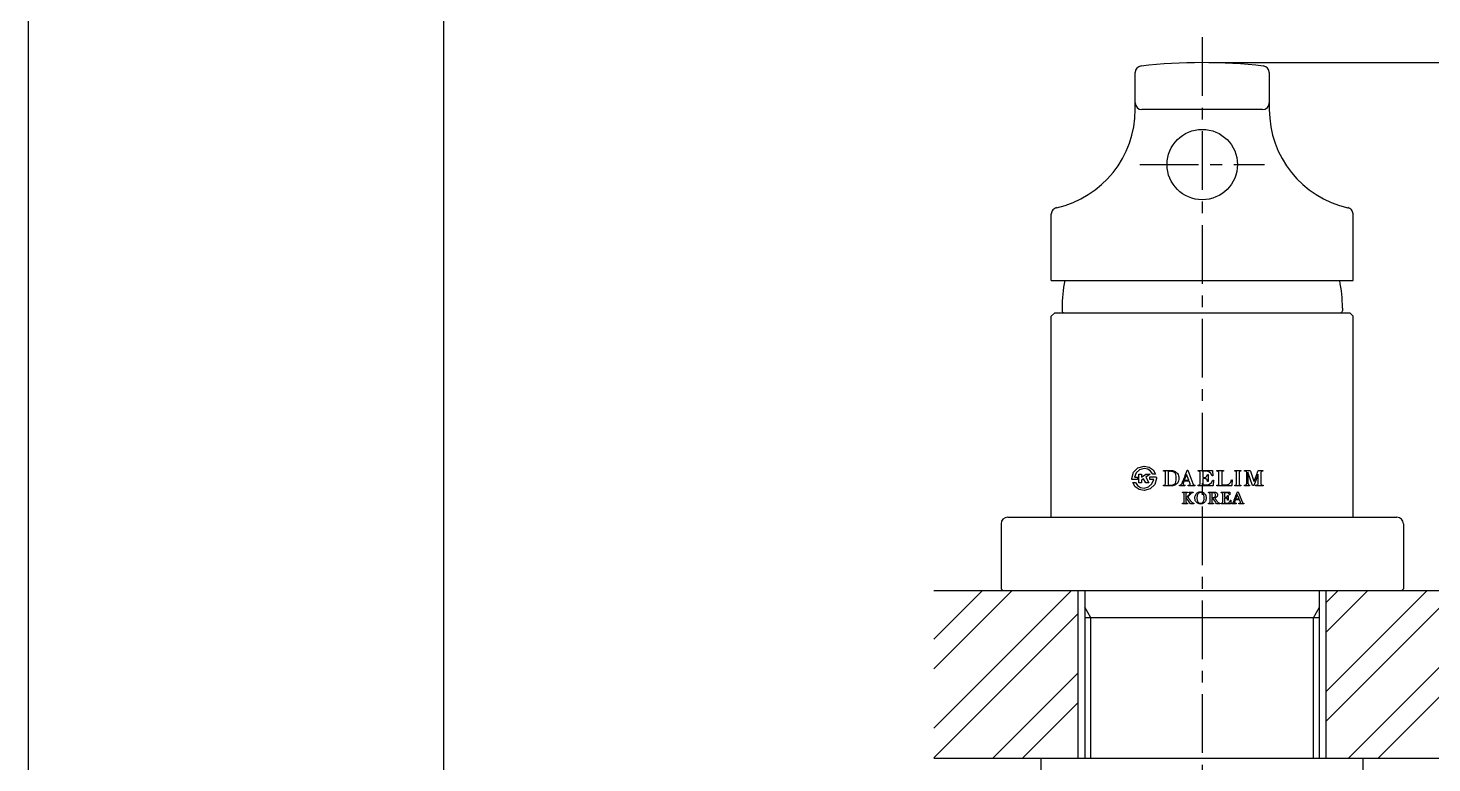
# Model space of a CAD drawing. Extents: x 8594 to 10274, y 9608 to 11210.
# Drawn here: x 8593.8 to 8803.1, y 10463.6 to 10573.2 of the extents above; entities that cross this region are included whole.
import ezdxf

# ---------------------------------------------------------------- set-up
doc = ezdxf.new("R2010")
doc.units = 0
doc.header["$LTSCALE"] = 7
doc.header["$MEASUREMENT"] = 0
doc.linetypes.add('CENTER', pattern=[2, 1.25, -0.25, 0.25, -0.25])
doc.layers.get('0').update_dxf_attribs({"color": 2, "linetype": 'CONTINUOUS'})
for name, color, linetype in [('CL', 1, 'CENTER'), ('D', 2, 'CONTINUOUS'), ('TXT', 5, 'CONTINUOUS')]:
    doc.layers.add(name, color=color, linetype=linetype)

# ---------------------------------------------------------------- blocks, each defined once
blk = doc.blocks.new('BORDER')
blk.add_line((0, 1), (0, 0))

msp = doc.modelspace()

# ---------------------------------------------------------------- linework, layer by layer
at = {"color": 7, "linetype": 'Continuous'}
for p, q in [((8758.9, 10561.03), (8758.9, 10566.54)), ((8778.9, 10566.54), (8778.9, 10561.03)), ((8777.9, 10561.03), (8759.9, 10561.03)), ((8746.4, 10535.53), (8746.4, 10545.42)), ((8791.4, 10535.53), (8791.4, 10545.42)), ((8746.4, 10535.53), (8791.4, 10535.53)), ((8748, 10531.43), (8748, 10531.03)), ((8789.8, 10531.43), (8789.8, 10531.03)), ((8746.4, 10530.23), (8746.9, 10530.73)), ((8746.4, 10500.23), (8746.4, 10530.23)), ((8746.9, 10530.73), (8790.9, 10530.73)), ((8791.4, 10530.23), (8790.9, 10530.73)), ((8791.4, 10500.23), (8791.4, 10530.23)), ((8739.9, 10500.23), (8797.9, 10500.23)), ((8738.9, 10499.23), (8738.9, 10489.53)), ((8798.9, 10499.23), (8798.9, 10489.53)), ((9168.9, 10489.23), (8728.9, 10489.23)), ((8738.9, 10489.53), (8739.2, 10489.23)), ((8750.4, 10464.23), (8750.4, 10489.23)), ((8751.4, 10489.23), (8751.4, 10464.23)), ((8786.4, 10464.23), (8786.4, 10489.23)), ((8787.4, 10464.23), (8787.4, 10489.23)), ((8798.9, 10489.53), (8798.6, 10489.23)), ((8786.4, 10485.23), (8751.4, 10485.23)), ((9168.9, 10464.23), (8728.9, 10464.23)), ((8744.9, 10461.73), (8744.9, 10464.23)), ((8792.9, 10461.73), (8792.9, 10464.23))]:
    msp.add_line(p, q, dxfattribs=at)
msp.add_circle((8768.9, 10552.83), 5.25, dxfattribs=at)
for centre, radius, start, end in [((8759.9, 10566.54), 1, 96.3013, 180), ((8768.9, 10485.03), 83, 83.6987, 96.3013), ((8777.9, 10566.54), 1, 0, 83.6987), ((8743.9, 10561.03), 15, 282.6356, 0), ((8759.9, 10562.03), 1, 180, 270), ((8777.9, 10562.03), 1, 270, 0), ((8793.9, 10561.03), 15, 180, 257.3644), ((8768.9, 10531.43), 20.9, 168.6848, 180), ((8768.9, 10531.43), 20.9, 0, 11.3152), ((8748.3, 10531.03), 0.3, 180, 270), ((8789.5, 10531.03), 0.3, 270, 0), ((8739.9, 10499.23), 1, 90, 180), ((8797.9, 10499.23), 1, 0, 90)]:
    msp.add_arc(centre, radius, start, end, dxfattribs=at)
for points in [[(8747.18, 10546.4), (8746.88, 10546.28), (8746.64, 10546.08), (8746.47, 10545.8), (8746.4, 10545.49), (8746.4, 10545.42)], [(8791.4, 10545.42), (8791.39, 10545.49), (8791.32, 10545.8), (8791.15, 10546.08), (8790.91, 10546.28), (8790.61, 10546.4)]]:
    msp.add_spline(points, degree=3, dxfattribs=at)
at = {"layer": 'CL'}
for p, q in [((8768.9, 10571.81), (8768.9, 10379.09)), ((8759.6, 10552.83), (8778.19, 10552.83))]:
    msp.add_line(p, q, dxfattribs=at)
at = {"layer": 'D'}
for p, q in [((8769.9, 10568.03), (8815.45, 10568.03)), ((8758.41, 10506.02), (8758.66, 10506.94)), ((8758.41, 10505.96), (8758.41, 10506.02)), ((8758.42, 10505.9), (8758.41, 10505.96)), ((8758.42, 10505.83), (8758.42, 10505.9)), ((8758.66, 10506.94), (8759.32, 10507.6)), ((8759.07, 10506.86), (8758.82, 10506.22)), ((8758.82, 10506.22), (8759.25, 10506.22)), ((8759.57, 10507.3), (8759.07, 10506.86)), ((8759.25, 10506.22), (8759.25, 10505.83)), ((8759.32, 10507.6), (8760.24, 10507.85)), ((8759.44, 10505.36), (8759.44, 10506.66)), ((8759.44, 10506.66), (8759.83, 10506.66)), ((8760.24, 10507.47), (8759.57, 10507.3)), ((8759.83, 10506.66), (8759.83, 10506.21)), ((8759.83, 10506.21), (8760.49, 10506.66)), ((8760.15, 10505.96), (8759.83, 10505.73)), ((8760.5, 10505.36), (8760.15, 10505.96)), ((8760.24, 10507.85), (8760.97, 10507.69)), ((8760.77, 10507.37), (8760.24, 10507.47)), ((8761.12, 10506.66), (8760.47, 10506.19)), ((8760.47, 10506.19), (8760.95, 10505.36)), ((8760.49, 10506.66), (8761.12, 10506.66)), ((8761.21, 10507.08), (8760.77, 10507.37)), ((8760.97, 10507.69), (8761.56, 10507.28)), ((8761.08, 10505.83), (8761.08, 10506.23)), ((8761.08, 10506.23), (8761.66, 10506.23)), ((8761.52, 10506.66), (8761.21, 10507.08)), ((8761.95, 10506.66), (8761.52, 10506.66)), ((8761.56, 10507.28), (8761.95, 10506.66)), ((8761.66, 10506.23), (8761.89, 10506.23)), ((8762.06, 10506.02), (8761.81, 10505.1)), ((8761.89, 10506.23), (8762.05, 10506.23)), ((8762.05, 10506.23), (8762.06, 10506.16)), ((8762.06, 10506.16), (8762.06, 10506.09)), ((8762.06, 10506.09), (8762.06, 10506.02)), ((8763.11, 10507.09), (8763.11, 10507.2)), ((8763.11, 10507.2), (8764.22, 10507.2)), ((8763.27, 10507.09), (8763.11, 10507.09)), ((8763.36, 10507.06), (8763.27, 10507.09)), ((8763.4, 10507), (8763.36, 10507.06)), ((8763.42, 10506.91), (8763.4, 10507)), ((8763.42, 10505.18), (8763.42, 10506.91)), ((8763.84, 10506.99), (8763.83, 10506.93)), ((8763.83, 10506.93), (8763.83, 10505.16)), ((8763.89, 10507.04), (8763.84, 10506.99)), ((8763.97, 10507.06), (8763.89, 10507.04)), ((8764.03, 10507.07), (8763.97, 10507.06)), ((8764.08, 10507.07), (8764.03, 10507.07)), ((8764.13, 10507.07), (8764.08, 10507.07)), ((8764.29, 10507.06), (8764.13, 10507.07)), ((8764.22, 10507.2), (8764.36, 10507.19)), ((8764.46, 10507.05), (8764.29, 10507.06)), ((8764.36, 10507.19), (8764.49, 10507.17)), ((8764.59, 10507.01), (8764.46, 10507.05)), ((8764.49, 10507.17), (8764.63, 10507.13)), ((8764.69, 10506.96), (8764.59, 10507.01)), ((8764.63, 10507.13), (8764.76, 10507.09)), ((8764.78, 10506.89), (8764.69, 10506.96)), ((8764.76, 10507.09), (8764.87, 10507.03)), ((8764.86, 10506.81), (8764.78, 10506.89)), ((8764.96, 10506.58), (8764.86, 10506.81)), ((8764.87, 10507.03), (8764.98, 10506.96)), ((8765.01, 10506.29), (8764.96, 10506.58)), ((8764.98, 10506.96), (8765.1, 10506.86)), ((8765.02, 10506.04), (8765.01, 10506.29)), ((8765.01, 10505.8), (8765.02, 10506.04)), ((8765.1, 10506.86), (8765.21, 10506.73)), ((8765.21, 10506.73), (8765.3, 10506.58)), ((8765.3, 10506.58), (8765.36, 10506.42)), ((8765.36, 10506.42), (8765.4, 10506.24)), ((8765.4, 10506.24), (8765.42, 10506.03)), ((8765.42, 10506.03), (8765.41, 10505.84)), ((8766.03, 10505.6), (8766.15, 10505.92)), ((8766.15, 10505.92), (8766.29, 10506.27)), ((8766.56, 10506.62), (8766.21, 10505.73)), ((8766.29, 10506.27), (8766.42, 10506.62)), ((8766.42, 10506.62), (8766.55, 10506.94)), ((8766.55, 10506.94), (8766.66, 10507.23)), ((8766.91, 10505.73), (8766.56, 10506.62)), ((8766.66, 10507.23), (8766.75, 10507.23)), ((8766.75, 10507.23), (8767.52, 10505.25)), ((8768.27, 10507.08), (8768.27, 10507.2)), ((8768.27, 10507.2), (8770.35, 10507.2)), ((8768.44, 10507.08), (8768.27, 10507.08)), ((8768.51, 10507.06), (8768.44, 10507.08)), ((8768.56, 10507.01), (8768.51, 10507.06)), ((8768.58, 10506.94), (8768.56, 10507.01)), ((8768.58, 10505.21), (8768.58, 10506.94)), ((8769.01, 10507.01), (8768.99, 10506.95)), ((8768.99, 10506.95), (8768.99, 10506.25)), ((8768.99, 10506.25), (8769.01, 10506.2)), ((8769, 10505.98), (8768.99, 10505.94)), ((8768.99, 10505.94), (8768.99, 10505.33)), ((8769.04, 10506.01), (8769, 10505.98)), ((8769.06, 10507.05), (8769.01, 10507.01)), ((8769.01, 10506.2), (8769.04, 10506.17)), ((8769.04, 10506.17), (8769.09, 10506.16)), ((8769.08, 10506.02), (8769.04, 10506.01)), ((8769.13, 10507.07), (8769.06, 10507.05)), ((8769.2, 10506.02), (8769.08, 10506.02)), ((8769.09, 10506.16), (8769.2, 10506.16)), ((8769.51, 10507.07), (8769.13, 10507.07)), ((8769.2, 10506.16), (8769.42, 10506.2)), ((8769.44, 10505.96), (8769.2, 10506.02)), ((8769.42, 10506.2), (8769.61, 10506.34)), ((8769.62, 10505.8), (8769.44, 10505.96)), ((8769.9, 10506.99), (8769.51, 10507.07)), ((8769.61, 10506.34), (8769.7, 10506.58)), ((8769.7, 10506.58), (8769.79, 10506.58)), ((8769.79, 10506.58), (8769.79, 10505.55)), ((8770.2, 10506.75), (8769.9, 10506.99)), ((8770.38, 10506.38), (8770.2, 10506.75)), ((8770.35, 10507.2), (8770.39, 10507.19)), ((8770.47, 10506.38), (8770.38, 10506.38)), ((8770.39, 10507.19), (8770.42, 10507.17)), ((8770.42, 10507.17), (8770.43, 10507.14)), ((8770.43, 10507.14), (8770.47, 10506.38)), ((8771.1, 10507.08), (8771.1, 10507.2)), ((8771.1, 10507.2), (8772.07, 10507.2)), ((8771.22, 10507.08), (8771.1, 10507.08)), ((8771.3, 10507.06), (8771.22, 10507.08)), ((8771.36, 10506.99), (8771.3, 10507.06)), ((8771.39, 10506.88), (8771.36, 10506.99)), ((8771.39, 10505.2), (8771.39, 10506.88)), ((8771.81, 10506.98), (8771.8, 10506.9)), ((8771.8, 10506.9), (8771.8, 10505.24)), ((8771.87, 10507.05), (8771.81, 10506.98)), ((8771.96, 10507.08), (8771.87, 10507.05)), ((8772.07, 10507.08), (8771.96, 10507.08)), ((8772.07, 10507.2), (8772.07, 10507.08)), ((8773.74, 10507.08), (8773.74, 10507.2)), ((8773.74, 10507.2), (8774.66, 10507.2)), ((8773.86, 10507.08), (8773.74, 10507.08)), ((8773.94, 10507.06), (8773.86, 10507.08)), ((8773.99, 10507.01), (8773.94, 10507.06)), ((8774, 10506.95), (8773.99, 10507.01)), ((8774, 10505.2), (8774, 10506.95)), ((8774.44, 10507.02), (8774.42, 10506.96)), ((8774.42, 10506.96), (8774.42, 10505.17)), ((8774.48, 10507.06), (8774.44, 10507.02)), ((8774.55, 10507.08), (8774.48, 10507.06)), ((8774.66, 10507.08), (8774.55, 10507.08)), ((8774.66, 10507.2), (8774.66, 10507.08)), ((8775.22, 10507.08), (8775.22, 10507.2)), ((8775.22, 10507.2), (8775.92, 10507.2)), ((8775.31, 10507.08), (8775.22, 10507.08)), ((8775.41, 10507.07), (8775.31, 10507.08)), ((8775.49, 10507), (8775.41, 10507.07)), ((8775.53, 10506.88), (8775.49, 10507)), ((8775.53, 10505.31), (8775.53, 10506.88)), ((8776.42, 10504.94), (8775.69, 10506.96)), ((8775.69, 10506.96), (8775.69, 10506.95)), ((8775.69, 10506.95), (8775.69, 10505.56)), ((8775.92, 10507.2), (8775.98, 10507.18)), ((8775.98, 10507.18), (8776.04, 10507.14)), ((8776.04, 10507.14), (8776.09, 10507.08)), ((8776.09, 10507.08), (8776.6, 10505.62)), ((8777.24, 10506.62), (8776.59, 10504.94)), ((8776.66, 10505.62), (8776.84, 10506.11)), ((8776.84, 10506.11), (8777.03, 10506.59)), ((8777.03, 10506.59), (8777.19, 10507.08)), ((8777.19, 10507.08), (8777.23, 10507.14)), ((8777.23, 10507.14), (8777.28, 10507.18)), ((8777.23, 10506.6), (8777.24, 10506.62)), ((8777.23, 10505.22), (8777.23, 10506.6)), ((8777.28, 10507.18), (8777.34, 10507.2)), ((8777.34, 10507.2), (8777.96, 10507.2)), ((8777.68, 10506.98), (8777.65, 10506.88)), ((8777.65, 10506.88), (8777.65, 10505.22)), ((8777.74, 10507.05), (8777.68, 10506.98)), ((8777.84, 10507.08), (8777.74, 10507.05)), ((8777.96, 10507.08), (8777.84, 10507.08)), ((8777.96, 10507.2), (8777.96, 10507.08)), ((8758.56, 10505.83), (8758.42, 10505.83)), ((8758.91, 10504.77), (8758.53, 10505.38)), ((8758.53, 10505.38), (8758.95, 10505.38)), ((8758.82, 10505.83), (8758.56, 10505.83)), ((8759.25, 10505.83), (8758.82, 10505.83)), ((8759.5, 10504.35), (8758.91, 10504.77)), ((8758.95, 10505.38), (8759.26, 10504.96)), ((8759.26, 10504.96), (8759.71, 10504.68)), ((8759.83, 10505.36), (8759.44, 10505.36)), ((8760.24, 10504.2), (8759.5, 10504.35)), ((8759.71, 10504.68), (8760.24, 10504.57)), ((8759.83, 10505.73), (8759.83, 10505.36)), ((8760.24, 10504.57), (8760.91, 10504.74)), ((8761.16, 10504.45), (8760.24, 10504.2)), ((8760.95, 10505.36), (8760.5, 10505.36)), ((8760.91, 10504.74), (8761.41, 10505.19)), ((8761.66, 10505.83), (8761.08, 10505.83)), ((8761.81, 10505.1), (8761.16, 10504.45)), ((8761.41, 10505.19), (8761.66, 10505.83)), ((8763.12, 10504.9), (8763.12, 10505.01)), ((8763.12, 10505.01), (8763.25, 10505.01)), ((8764.15, 10504.9), (8763.12, 10504.9)), ((8763.25, 10505.01), (8763.33, 10505.04)), ((8763.33, 10505.04), (8763.39, 10505.1)), ((8763.39, 10505.1), (8763.42, 10505.18)), ((8763.83, 10505.16), (8763.84, 10505.09)), ((8763.84, 10505.09), (8763.87, 10505.05)), ((8763.87, 10505.05), (8763.92, 10505.02)), ((8763.92, 10505.02), (8764, 10505.01)), ((8764, 10505.01), (8764.1, 10505.01)), ((8764.1, 10505.01), (8764.22, 10505.01)), ((8764.32, 10504.9), (8764.15, 10504.9)), ((8764.22, 10505.01), (8764.37, 10505.02)), ((8764.5, 10504.91), (8764.32, 10504.9)), ((8764.37, 10505.02), (8764.52, 10505.04)), ((8764.66, 10504.94), (8764.5, 10504.91)), ((8764.52, 10505.04), (8764.65, 10505.08)), ((8764.65, 10505.08), (8764.74, 10505.14)), ((8764.8, 10504.99), (8764.66, 10504.94)), ((8764.74, 10505.14), (8764.83, 10505.22)), ((8764.91, 10505.05), (8764.8, 10504.99)), ((8764.83, 10505.22), (8764.9, 10505.3)), ((8764.9, 10505.3), (8764.98, 10505.52)), ((8765.03, 10505.13), (8764.91, 10505.05)), ((8764.98, 10505.52), (8765.01, 10505.8)), ((8765.14, 10505.24), (8765.03, 10505.13)), ((8765.24, 10505.37), (8765.14, 10505.24)), ((8765.32, 10505.51), (8765.24, 10505.37)), ((8765.38, 10505.67), (8765.32, 10505.51)), ((8765.41, 10505.84), (8765.38, 10505.67)), ((8765.49, 10505.01), (8765.56, 10505.02)), ((8765.49, 10504.9), (8765.49, 10505.01)), ((8766.33, 10504.9), (8765.49, 10504.9)), ((8765.56, 10505.02), (8765.64, 10505.04)), ((8765.64, 10505.04), (8765.7, 10505.07)), ((8765.7, 10505.07), (8765.79, 10505.13)), ((8765.79, 10505.13), (8765.85, 10505.2)), ((8765.85, 10505.2), (8765.91, 10505.3)), ((8765.91, 10505.3), (8766.03, 10505.6)), ((8765.97, 10503.89), (8765.97, 10503.98)), ((8765.97, 10503.98), (8766.69, 10503.98)), ((8766, 10503.89), (8765.97, 10503.89)), ((8766.02, 10503.88), (8766, 10503.89)), ((8766.05, 10503.87), (8766.02, 10503.88)), ((8766.18, 10505.61), (8766.05, 10505.27)), ((8766.05, 10505.27), (8766.06, 10505.13)), ((8766.08, 10503.87), (8766.05, 10503.87)), ((8766.06, 10505.13), (8766.17, 10505.04)), ((8766.11, 10503.86), (8766.08, 10503.87)), ((8766.13, 10503.85), (8766.11, 10503.86)), ((8766.15, 10503.83), (8766.13, 10503.85)), ((8766.17, 10503.82), (8766.15, 10503.83)), ((8766.17, 10505.04), (8766.33, 10505.01)), ((8766.19, 10503.8), (8766.17, 10503.82)), ((8766.94, 10505.61), (8766.18, 10505.61)), ((8766.19, 10503.77), (8766.19, 10503.8)), ((8766.2, 10503.75), (8766.19, 10503.77)), ((8766.21, 10505.73), (8766.91, 10505.73)), ((8766.33, 10505.01), (8766.33, 10504.9)), ((8766.47, 10503.79), (8766.46, 10503.76)), ((8766.48, 10503.81), (8766.47, 10503.79)), ((8766.49, 10503.83), (8766.48, 10503.81)), ((8766.51, 10503.85), (8766.49, 10503.83)), ((8766.53, 10503.86), (8766.51, 10503.85)), ((8766.55, 10503.87), (8766.53, 10503.86)), ((8766.58, 10503.87), (8766.55, 10503.87)), ((8766.61, 10503.88), (8766.58, 10503.87)), ((8766.64, 10503.88), (8766.61, 10503.88)), ((8766.67, 10503.89), (8766.64, 10503.88)), ((8766.69, 10503.89), (8766.67, 10503.89)), ((8766.69, 10503.98), (8766.69, 10503.89)), ((8766.8, 10504.9), (8766.8, 10505.01)), ((8766.8, 10505.01), (8767, 10505.01)), ((8767.8, 10504.9), (8766.8, 10504.9)), ((8766.9, 10503.98), (8767.56, 10503.98)), ((8766.9, 10503.89), (8766.9, 10503.98)), ((8766.92, 10503.89), (8766.9, 10503.89)), ((8766.93, 10503.89), (8766.92, 10503.89)), ((8766.95, 10503.89), (8766.93, 10503.89)), ((8767.1, 10505.18), (8766.94, 10505.61)), ((8766.97, 10503.88), (8766.95, 10503.89)), ((8766.99, 10503.88), (8766.97, 10503.88)), ((8767.01, 10503.88), (8766.99, 10503.88)), ((8767, 10505.01), (8767.06, 10505.03)), ((8767.03, 10503.87), (8767.01, 10503.88)), ((8767.05, 10503.87), (8767.03, 10503.87)), ((8767.06, 10503.86), (8767.05, 10503.87)), ((8767.06, 10505.03), (8767.1, 10505.1)), ((8767.07, 10503.85), (8767.06, 10503.86)), ((8767.06, 10503.75), (8767.08, 10503.79)), ((8767.08, 10503.84), (8767.07, 10503.85)), ((8767.08, 10503.83), (8767.08, 10503.84)), ((8767.08, 10503.79), (8767.08, 10503.83)), ((8767.1, 10505.1), (8767.1, 10505.18)), ((8767.27, 10503.79), (8767.18, 10503.69)), ((8767.29, 10503.81), (8767.27, 10503.79)), ((8767.32, 10503.83), (8767.29, 10503.81)), ((8767.35, 10503.84), (8767.32, 10503.83)), ((8767.38, 10503.85), (8767.35, 10503.84)), ((8767.41, 10503.86), (8767.38, 10503.85)), ((8767.43, 10503.87), (8767.41, 10503.86)), ((8767.45, 10503.88), (8767.43, 10503.87)), ((8767.47, 10503.88), (8767.45, 10503.88)), ((8767.48, 10503.88), (8767.47, 10503.88)), ((8767.49, 10503.88), (8767.48, 10503.88)), ((8767.5, 10503.88), (8767.49, 10503.88)), ((8767.51, 10503.89), (8767.5, 10503.88)), ((8767.52, 10503.89), (8767.51, 10503.89)), ((8767.52, 10505.25), (8767.57, 10505.12)), ((8767.53, 10503.89), (8767.52, 10503.89)), ((8767.54, 10503.89), (8767.53, 10503.89)), ((8767.55, 10503.89), (8767.54, 10503.89)), ((8767.55, 10503.89), (8767.55, 10503.89)), ((8767.56, 10503.89), (8767.55, 10503.89)), ((8767.56, 10503.98), (8767.56, 10503.89)), ((8767.57, 10505.12), (8767.65, 10505.04)), ((8767.65, 10505.04), (8767.8, 10505.01)), ((8767.8, 10505.01), (8767.8, 10504.9)), ((8768.06, 10503.77), (8768.14, 10503.84)), ((8768.14, 10503.84), (8768.23, 10503.91)), ((8768.23, 10503.91), (8768.33, 10503.95)), ((8768.27, 10505.01), (8768.42, 10505.03)), ((8768.27, 10504.9), (8768.27, 10505.01)), ((8769, 10504.9), (8768.27, 10504.9)), ((8768.33, 10503.79), (8768.28, 10503.73)), ((8768.33, 10503.95), (8768.43, 10503.99)), ((8768.4, 10503.84), (8768.33, 10503.79)), ((8768.47, 10503.88), (8768.4, 10503.84)), ((8768.42, 10505.03), (8768.54, 10505.08)), ((8768.43, 10503.99), (8768.54, 10504.01)), ((8768.56, 10503.9), (8768.47, 10503.88)), ((8768.54, 10505.08), (8768.58, 10505.21)), ((8768.54, 10504.01), (8768.65, 10504.02)), ((8768.65, 10503.91), (8768.56, 10503.9)), ((8768.65, 10504.02), (8768.76, 10504.01)), ((8768.73, 10503.9), (8768.65, 10503.91)), ((8768.81, 10503.88), (8768.73, 10503.9)), ((8768.76, 10504.01), (8768.87, 10503.99)), ((8768.88, 10503.85), (8768.81, 10503.88)), ((8768.87, 10503.99), (8768.98, 10503.95)), ((8768.95, 10503.81), (8768.88, 10503.85)), ((8769, 10503.75), (8768.95, 10503.81)), ((8768.98, 10503.95), (8769.07, 10503.9)), ((8768.99, 10505.33), (8768.99, 10505.27)), ((8768.99, 10505.27), (8769, 10505.22)), ((8769, 10505.22), (8769, 10505.17)), ((8769, 10505.17), (8769.04, 10505.1)), ((8769.73, 10504.9), (8769, 10504.9)), ((8769.04, 10505.1), (8769.1, 10505.05)), ((8769.07, 10503.9), (8769.16, 10503.84)), ((8769.1, 10505.05), (8769.18, 10505.03)), ((8769.16, 10503.84), (8769.24, 10503.77)), ((8769.18, 10505.03), (8769.31, 10505.03)), ((8769.31, 10505.03), (8769.53, 10505.03)), ((8769.53, 10505.03), (8769.69, 10505.03)), ((8769.68, 10505.55), (8769.62, 10505.8)), ((8769.79, 10505.55), (8769.68, 10505.55)), ((8769.69, 10505.03), (8769.98, 10505.13)), ((8770.46, 10504.9), (8769.73, 10504.9)), ((8769.83, 10503.89), (8769.83, 10503.98)), ((8769.83, 10503.98), (8770.63, 10503.98)), ((8769.85, 10503.89), (8769.83, 10503.89)), ((8769.88, 10503.88), (8769.85, 10503.89)), ((8769.91, 10503.88), (8769.88, 10503.88)), ((8769.94, 10503.87), (8769.91, 10503.88)), ((8769.97, 10503.86), (8769.94, 10503.87)), ((8769.99, 10503.86), (8769.97, 10503.86)), ((8769.98, 10505.13), (8770.3, 10505.38)), ((8770.02, 10503.84), (8769.99, 10503.86)), ((8770.04, 10503.83), (8770.02, 10503.84)), ((8770.05, 10503.81), (8770.04, 10503.83)), ((8770.05, 10503.78), (8770.05, 10503.81)), ((8770.06, 10503.76), (8770.05, 10503.78)), ((8770.3, 10505.38), (8770.46, 10505.77)), ((8770.53, 10503.88), (8770.32, 10503.88)), ((8770.32, 10503.88), (8770.32, 10503.13)), ((8770.46, 10505.77), (8770.57, 10505.77)), ((8770.49, 10504.91), (8770.46, 10504.9)), ((8770.52, 10504.94), (8770.49, 10504.91)), ((8770.54, 10504.99), (8770.52, 10504.94)), ((8770.63, 10503.87), (8770.53, 10503.88)), ((8770.57, 10505.77), (8770.54, 10504.99)), ((8770.63, 10503.98), (8770.7, 10503.97)), ((8770.72, 10503.84), (8770.63, 10503.87)), ((8770.7, 10503.97), (8770.77, 10503.97)), ((8770.79, 10503.78), (8770.72, 10503.84)), ((8770.77, 10503.97), (8770.84, 10503.95)), ((8770.84, 10503.72), (8770.79, 10503.78)), ((8770.84, 10503.95), (8770.9, 10503.94)), ((8770.9, 10503.94), (8770.96, 10503.91)), ((8770.96, 10503.91), (8771.01, 10503.88)), ((8771.01, 10503.88), (8771.06, 10503.85)), ((8771.06, 10503.85), (8771.1, 10503.8)), ((8771.1, 10504.9), (8771.1, 10505.01)), ((8771.1, 10505.01), (8771.23, 10505.01)), ((8773.24, 10504.9), (8771.1, 10504.9)), ((8771.1, 10503.8), (8771.13, 10503.75)), ((8771.23, 10505.01), (8771.31, 10505.05)), ((8771.31, 10505.05), (8771.37, 10505.11)), ((8771.37, 10505.11), (8771.39, 10505.2)), ((8771.7, 10503.89), (8771.7, 10503.98)), ((8771.7, 10503.98), (8773.04, 10503.98)), ((8771.72, 10503.89), (8771.7, 10503.89)), ((8771.75, 10503.88), (8771.72, 10503.89)), ((8771.79, 10503.87), (8771.75, 10503.88)), ((8771.82, 10503.87), (8771.79, 10503.87)), ((8771.8, 10505.24), (8771.8, 10505.14)), ((8771.8, 10505.14), (8771.84, 10505.07)), ((8771.85, 10503.86), (8771.82, 10503.87)), ((8771.84, 10505.07), (8771.96, 10505.03)), ((8771.88, 10503.85), (8771.85, 10503.86)), ((8771.9, 10503.83), (8771.88, 10503.85)), ((8771.92, 10503.82), (8771.9, 10503.83)), ((8771.93, 10503.8), (8771.92, 10503.82)), ((8771.94, 10503.77), (8771.93, 10503.8)), ((8771.94, 10503.75), (8771.94, 10503.77)), ((8771.96, 10505.03), (8772.49, 10505.03)), ((8772.48, 10503.88), (8772.21, 10503.88)), ((8772.21, 10503.88), (8772.21, 10503.19)), ((8772.52, 10503.88), (8772.48, 10503.88)), ((8772.49, 10505.03), (8772.85, 10505.16)), ((8772.56, 10503.88), (8772.52, 10503.88)), ((8772.6, 10503.88), (8772.56, 10503.88)), ((8772.63, 10503.88), (8772.6, 10503.88)), ((8772.66, 10503.87), (8772.63, 10503.88)), ((8772.69, 10503.87), (8772.66, 10503.87)), ((8772.74, 10503.85), (8772.69, 10503.87)), ((8772.79, 10503.81), (8772.74, 10503.85)), ((8772.85, 10503.75), (8772.79, 10503.81)), ((8772.85, 10505.16), (8773.14, 10505.45)), ((8773.04, 10503.98), (8773.04, 10503.56)), ((8773.14, 10505.45), (8773.27, 10505.81)), ((8773.28, 10504.91), (8773.24, 10504.9)), ((8773.27, 10505.81), (8773.37, 10505.81)), ((8773.31, 10504.93), (8773.28, 10504.91)), ((8773.33, 10504.98), (8773.31, 10504.93)), ((8773.37, 10505.81), (8773.33, 10504.98)), ((8773.74, 10505.01), (8773.87, 10505.02)), ((8773.74, 10504.9), (8773.74, 10505.01)), ((8774.66, 10504.9), (8773.74, 10504.9)), ((8773.87, 10505.02), (8773.96, 10505.05)), ((8773.96, 10505.05), (8773.99, 10505.13)), ((8773.98, 10503.54), (8774.08, 10503.78)), ((8773.99, 10505.13), (8774, 10505.2)), ((8774.08, 10503.78), (8774.16, 10504)), ((8774.16, 10504), (8774.26, 10504)), ((8774.26, 10504), (8774.84, 10502.5)), ((8774.42, 10505.17), (8774.43, 10505.09)), ((8774.43, 10505.09), (8774.47, 10505.04)), ((8774.47, 10505.04), (8774.55, 10505.01)), ((8774.55, 10505.01), (8774.66, 10505.01)), ((8774.66, 10505.01), (8774.66, 10504.9)), ((8775.21, 10505.01), (8775.38, 10505.06)), ((8775.21, 10504.9), (8775.21, 10505.01)), ((8775.96, 10504.9), (8775.21, 10504.9)), ((8775.38, 10505.06), (8775.48, 10505.16)), ((8775.48, 10505.16), (8775.53, 10505.31)), ((8775.69, 10505.56), (8775.69, 10505.29)), ((8775.69, 10505.29), (8775.73, 10505.15)), ((8775.73, 10505.15), (8775.83, 10505.05)), ((8775.83, 10505.05), (8775.96, 10505.01)), ((8775.96, 10505.01), (8775.96, 10504.9)), ((8776.59, 10504.94), (8776.42, 10504.94)), ((8776.6, 10505.62), (8776.66, 10505.62)), ((8776.85, 10504.9), (8776.85, 10505.01)), ((8776.85, 10505.01), (8776.99, 10505.01)), ((8777.97, 10504.9), (8776.85, 10504.9)), ((8776.99, 10505.01), (8777.11, 10505.03)), ((8777.11, 10505.03), (8777.2, 10505.1)), ((8777.2, 10505.1), (8777.23, 10505.22)), ((8777.65, 10505.22), (8777.68, 10505.11)), ((8777.68, 10505.11), (8777.74, 10505.04)), ((8777.74, 10505.04), (8777.85, 10505.01)), ((8777.85, 10505.01), (8777.97, 10505.01)), ((8777.97, 10505.01), (8777.97, 10504.9)), ((8765.97, 10502.32), (8765.99, 10502.32)), ((8765.97, 10502.23), (8765.97, 10502.32)), ((8766.69, 10502.23), (8765.97, 10502.23)), ((8765.99, 10502.32), (8766.02, 10502.33)), ((8766.02, 10502.33), (8766.05, 10502.33)), ((8766.05, 10502.33), (8766.09, 10502.33)), ((8766.09, 10502.33), (8766.11, 10502.34)), ((8766.11, 10502.34), (8766.13, 10502.34)), ((8766.13, 10502.34), (8766.15, 10502.36)), ((8766.15, 10502.36), (8766.17, 10502.37)), ((8766.17, 10502.37), (8766.18, 10502.39)), ((8766.18, 10502.39), (8766.19, 10502.41)), ((8766.19, 10502.41), (8766.2, 10502.44)), ((8766.2, 10503.72), (8766.2, 10503.75)), ((8766.2, 10502.47), (8766.2, 10503.72)), ((8766.2, 10502.44), (8766.2, 10502.47)), ((8766.46, 10503.76), (8766.46, 10503.74)), ((8766.46, 10503.74), (8766.46, 10503.13)), ((8766.46, 10503.13), (8766.49, 10503.13)), ((8766.46, 10503.09), (8766.46, 10502.48)), ((8766.49, 10503.09), (8766.46, 10503.09)), ((8766.46, 10502.48), (8766.46, 10502.45)), ((8766.46, 10502.45), (8766.47, 10502.43)), ((8766.47, 10502.43), (8766.48, 10502.41)), ((8766.48, 10502.41), (8766.49, 10502.39)), ((8766.49, 10503.13), (8766.56, 10503.2)), ((8766.62, 10502.95), (8766.49, 10503.09)), ((8766.49, 10502.39), (8766.51, 10502.37)), ((8766.51, 10502.37), (8766.53, 10502.36)), ((8766.53, 10502.36), (8766.55, 10502.35)), ((8766.55, 10502.35), (8766.57, 10502.34)), ((8766.56, 10503.2), (8766.63, 10503.26)), ((8766.57, 10502.34), (8766.61, 10502.34)), ((8766.61, 10502.34), (8766.64, 10502.33)), ((8766.74, 10502.81), (8766.62, 10502.95)), ((8766.63, 10503.26), (8766.7, 10503.33)), ((8766.64, 10502.33), (8766.67, 10502.32)), ((8766.67, 10502.32), (8766.69, 10502.32)), ((8766.69, 10502.32), (8766.69, 10502.23)), ((8766.7, 10503.33), (8766.77, 10503.4)), ((8766.82, 10503.3), (8766.73, 10503.21)), ((8766.73, 10503.21), (8766.85, 10503.08)), ((8766.86, 10502.67), (8766.74, 10502.81)), ((8766.77, 10503.4), (8766.84, 10503.46)), ((8766.91, 10503.39), (8766.82, 10503.3)), ((8766.84, 10503.46), (8766.9, 10503.53)), ((8766.85, 10503.08), (8766.95, 10502.96)), ((8766.97, 10502.53), (8766.86, 10502.67)), ((8766.9, 10503.53), (8766.96, 10503.6)), ((8767.01, 10503.49), (8766.91, 10503.39)), ((8766.95, 10502.96), (8767.04, 10502.85)), ((8766.96, 10503.6), (8767, 10503.66)), ((8767.07, 10502.38), (8766.97, 10502.53)), ((8767, 10503.66), (8767.04, 10503.71)), ((8767.1, 10503.59), (8767.01, 10503.49)), ((8767.04, 10503.71), (8767.06, 10503.75)), ((8767.04, 10502.85), (8767.12, 10502.74)), ((8767.17, 10502.23), (8767.07, 10502.38)), ((8767.18, 10503.69), (8767.1, 10503.59)), ((8767.12, 10502.74), (8767.21, 10502.64)), ((8767.66, 10502.23), (8767.17, 10502.23)), ((8767.21, 10502.64), (8767.3, 10502.52)), ((8767.3, 10502.52), (8767.34, 10502.48)), ((8767.34, 10502.48), (8767.37, 10502.45)), ((8767.37, 10502.45), (8767.41, 10502.42)), ((8767.41, 10502.42), (8767.44, 10502.39)), ((8767.44, 10502.39), (8767.47, 10502.37)), ((8767.47, 10502.37), (8767.5, 10502.36)), ((8767.5, 10502.36), (8767.52, 10502.35)), ((8767.52, 10502.35), (8767.55, 10502.34)), ((8767.55, 10502.34), (8767.58, 10502.33)), ((8767.58, 10502.33), (8767.61, 10502.33)), ((8767.61, 10502.33), (8767.63, 10502.32)), ((8767.63, 10502.32), (8767.66, 10502.32)), ((8767.66, 10502.32), (8767.66, 10502.23)), ((8767.81, 10503.1), (8767.82, 10503.24)), ((8767.82, 10502.98), (8767.81, 10503.1)), ((8767.82, 10503.24), (8767.84, 10503.37)), ((8767.84, 10502.86), (8767.82, 10502.98)), ((8767.84, 10503.37), (8767.88, 10503.48)), ((8767.87, 10502.74), (8767.84, 10502.86)), ((8767.92, 10502.63), (8767.87, 10502.74)), ((8767.88, 10503.48), (8767.93, 10503.59)), ((8767.98, 10502.54), (8767.92, 10502.63)), ((8767.93, 10503.59), (8767.99, 10503.68)), ((8768.05, 10502.45), (8767.98, 10502.54)), ((8767.99, 10503.68), (8768.06, 10503.77)), ((8768.13, 10502.38), (8768.05, 10502.45)), ((8768.12, 10503.31), (8768.11, 10503.21)), ((8768.11, 10503.21), (8768.11, 10503.1)), ((8768.11, 10503.1), (8768.11, 10502.99)), ((8768.11, 10502.99), (8768.12, 10502.88)), ((8768.14, 10503.41), (8768.12, 10503.31)), ((8768.12, 10502.88), (8768.14, 10502.79)), ((8768.22, 10502.31), (8768.13, 10502.38)), ((8768.16, 10503.5), (8768.14, 10503.41)), ((8768.14, 10502.79), (8768.17, 10502.69)), ((8768.19, 10503.59), (8768.16, 10503.5)), ((8768.17, 10502.69), (8768.2, 10502.61)), ((8768.23, 10503.66), (8768.19, 10503.59)), ((8768.2, 10502.61), (8768.24, 10502.53)), ((8768.31, 10502.26), (8768.22, 10502.31)), ((8768.28, 10503.73), (8768.23, 10503.66)), ((8768.24, 10502.53), (8768.29, 10502.47)), ((8768.29, 10502.47), (8768.35, 10502.41)), ((8768.42, 10502.22), (8768.31, 10502.26)), ((8768.35, 10502.41), (8768.41, 10502.36)), ((8768.41, 10502.36), (8768.48, 10502.33)), ((8768.53, 10502.2), (8768.42, 10502.22)), ((8768.48, 10502.33), (8768.56, 10502.31)), ((8768.65, 10502.19), (8768.53, 10502.2)), ((8768.56, 10502.31), (8768.65, 10502.3)), ((8768.65, 10502.3), (8768.73, 10502.31)), ((8768.76, 10502.2), (8768.65, 10502.19)), ((8768.73, 10502.31), (8768.81, 10502.33)), ((8768.87, 10502.22), (8768.76, 10502.2)), ((8768.81, 10502.33), (8768.89, 10502.36)), ((8768.97, 10502.26), (8768.87, 10502.22)), ((8768.89, 10502.36), (8768.95, 10502.41)), ((8768.95, 10502.41), (8769.01, 10502.47)), ((8769.07, 10502.31), (8768.97, 10502.26)), ((8769.05, 10503.69), (8769, 10503.75)), ((8769.01, 10502.47), (8769.06, 10502.54)), ((8769.09, 10503.61), (8769.05, 10503.69)), ((8769.06, 10502.54), (8769.1, 10502.61)), ((8769.16, 10502.37), (8769.07, 10502.31)), ((8769.13, 10503.53), (8769.09, 10503.61)), ((8769.1, 10502.61), (8769.13, 10502.7)), ((8769.15, 10503.43), (8769.13, 10503.53)), ((8769.13, 10502.7), (8769.16, 10502.79)), ((8769.17, 10503.33), (8769.15, 10503.43)), ((8769.16, 10502.79), (8769.18, 10502.89)), ((8769.24, 10502.44), (8769.16, 10502.37)), ((8769.19, 10503.22), (8769.17, 10503.33)), ((8769.18, 10502.89), (8769.19, 10502.99)), ((8769.19, 10503.1), (8769.19, 10503.22)), ((8769.19, 10502.99), (8769.19, 10503.1)), ((8769.24, 10503.77), (8769.31, 10503.68)), ((8769.31, 10502.52), (8769.24, 10502.44)), ((8769.31, 10503.68), (8769.37, 10503.59)), ((8769.37, 10502.62), (8769.31, 10502.52)), ((8769.37, 10503.59), (8769.42, 10503.48)), ((8769.42, 10502.73), (8769.37, 10502.62)), ((8769.42, 10503.48), (8769.46, 10503.36)), ((8769.46, 10502.84), (8769.42, 10502.73)), ((8769.46, 10503.36), (8769.48, 10503.24)), ((8769.48, 10502.97), (8769.46, 10502.84)), ((8769.48, 10503.24), (8769.49, 10503.1)), ((8769.49, 10503.1), (8769.48, 10502.97)), ((8769.83, 10502.23), (8769.83, 10502.32)), ((8769.83, 10502.32), (8769.85, 10502.32)), ((8770.56, 10502.23), (8769.83, 10502.23)), ((8769.85, 10502.32), (8769.88, 10502.33)), ((8769.88, 10502.33), (8769.91, 10502.33)), ((8769.91, 10502.33), (8769.95, 10502.34)), ((8769.95, 10502.34), (8769.97, 10502.34)), ((8769.97, 10502.34), (8769.99, 10502.35)), ((8769.99, 10502.35), (8770.01, 10502.36)), ((8770.01, 10502.36), (8770.03, 10502.37)), ((8770.03, 10502.37), (8770.04, 10502.39)), ((8770.04, 10502.39), (8770.05, 10502.42)), ((8770.05, 10502.42), (8770.06, 10502.44)), ((8770.06, 10503.73), (8770.06, 10503.76)), ((8770.06, 10502.47), (8770.06, 10503.73)), ((8770.06, 10502.44), (8770.06, 10502.47)), ((8770.32, 10503.13), (8770.48, 10503.13)), ((8770.5, 10503.02), (8770.32, 10503.02)), ((8770.32, 10503.02), (8770.32, 10502.47)), ((8770.32, 10502.47), (8770.32, 10502.44)), ((8770.32, 10502.44), (8770.33, 10502.42)), ((8770.33, 10502.42), (8770.33, 10502.4)), ((8770.33, 10502.4), (8770.35, 10502.38)), ((8770.35, 10502.38), (8770.37, 10502.36)), ((8770.37, 10502.36), (8770.39, 10502.35)), ((8770.39, 10502.35), (8770.41, 10502.34)), ((8770.41, 10502.34), (8770.44, 10502.34)), ((8770.44, 10502.34), (8770.47, 10502.33)), ((8770.47, 10502.33), (8770.5, 10502.33)), ((8770.48, 10503.13), (8770.59, 10503.14)), ((8770.59, 10502.9), (8770.5, 10503.02)), ((8770.5, 10502.33), (8770.54, 10502.32)), ((8770.54, 10502.32), (8770.56, 10502.32)), ((8770.56, 10502.32), (8770.56, 10502.23)), ((8770.59, 10503.14), (8770.68, 10503.18)), ((8770.69, 10502.78), (8770.59, 10502.9)), ((8770.68, 10503.18), (8770.76, 10503.24)), ((8770.77, 10502.66), (8770.69, 10502.78)), ((8770.76, 10503.24), (8770.83, 10503.32)), ((8770.82, 10503.11), (8770.76, 10503.09)), ((8770.76, 10503.09), (8770.84, 10502.99)), ((8770.86, 10502.53), (8770.77, 10502.66)), ((8770.87, 10503.13), (8770.82, 10503.11)), ((8770.83, 10503.32), (8770.86, 10503.42)), ((8770.87, 10503.63), (8770.84, 10503.72)), ((8770.84, 10502.99), (8770.91, 10502.89)), ((8770.86, 10503.42), (8770.88, 10503.53)), ((8770.95, 10502.39), (8770.86, 10502.53)), ((8770.88, 10503.53), (8770.87, 10503.63)), ((8770.93, 10503.16), (8770.87, 10503.13)), ((8770.91, 10502.89), (8770.97, 10502.81)), ((8770.98, 10503.19), (8770.93, 10503.16)), ((8771.05, 10502.23), (8770.95, 10502.39)), ((8770.97, 10502.81), (8771.03, 10502.72)), ((8771.02, 10503.22), (8770.98, 10503.19)), ((8771.06, 10503.25), (8771.02, 10503.22)), ((8771.03, 10502.72), (8771.1, 10502.63)), ((8771.52, 10502.23), (8771.05, 10502.23)), ((8771.1, 10503.29), (8771.06, 10503.25)), ((8771.13, 10503.33), (8771.1, 10503.29)), ((8771.1, 10502.63), (8771.18, 10502.52)), ((8771.13, 10503.75), (8771.16, 10503.7)), ((8771.15, 10503.38), (8771.13, 10503.33)), ((8771.17, 10503.44), (8771.15, 10503.38)), ((8771.16, 10503.7), (8771.18, 10503.63)), ((8771.18, 10503.5), (8771.17, 10503.44)), ((8771.18, 10503.63), (8771.18, 10503.56)), ((8771.18, 10503.56), (8771.18, 10503.5)), ((8771.18, 10502.52), (8771.21, 10502.48)), ((8771.21, 10502.48), (8771.25, 10502.44)), ((8771.25, 10502.44), (8771.28, 10502.41)), ((8771.28, 10502.41), (8771.31, 10502.39)), ((8771.31, 10502.39), (8771.33, 10502.37)), ((8771.33, 10502.37), (8771.36, 10502.36)), ((8771.36, 10502.36), (8771.39, 10502.35)), ((8771.39, 10502.35), (8771.41, 10502.34)), ((8771.41, 10502.34), (8771.44, 10502.33)), ((8771.44, 10502.33), (8771.47, 10502.33)), ((8771.47, 10502.33), (8771.5, 10502.32)), ((8771.5, 10502.32), (8771.52, 10502.32)), ((8771.52, 10502.32), (8771.52, 10502.23)), ((8771.7, 10502.23), (8771.7, 10502.32)), ((8771.7, 10502.32), (8771.72, 10502.32)), ((8773.14, 10502.23), (8771.7, 10502.23)), ((8771.72, 10502.32), (8771.76, 10502.33)), ((8771.76, 10502.33), (8771.8, 10502.33)), ((8771.8, 10502.33), (8771.83, 10502.34)), ((8771.83, 10502.34), (8771.86, 10502.34)), ((8771.86, 10502.34), (8771.88, 10502.35)), ((8771.88, 10502.35), (8771.9, 10502.36)), ((8771.9, 10502.36), (8771.92, 10502.38)), ((8771.92, 10502.38), (8771.93, 10502.4)), ((8771.93, 10502.4), (8771.94, 10502.42)), ((8771.95, 10503.72), (8771.94, 10503.75)), ((8771.94, 10502.44), (8771.95, 10502.47)), ((8771.94, 10502.42), (8771.94, 10502.44)), ((8771.95, 10502.47), (8771.95, 10503.72)), ((8772.21, 10503.19), (8772.4, 10503.19)), ((8772.4, 10503.09), (8772.21, 10503.09)), ((8772.21, 10503.09), (8772.21, 10502.57)), ((8772.21, 10502.57), (8772.21, 10502.52)), ((8772.21, 10502.52), (8772.21, 10502.48)), ((8772.21, 10502.48), (8772.22, 10502.44)), ((8772.22, 10502.44), (8772.23, 10502.41)), ((8772.23, 10502.41), (8772.24, 10502.39)), ((8772.24, 10502.39), (8772.26, 10502.37)), ((8772.26, 10502.37), (8772.28, 10502.36)), ((8772.28, 10502.36), (8772.31, 10502.35)), ((8772.31, 10502.35), (8772.35, 10502.34)), ((8772.35, 10502.34), (8772.39, 10502.34)), ((8772.39, 10502.34), (8772.44, 10502.34)), ((8772.4, 10503.19), (8772.46, 10503.19)), ((8772.45, 10503.09), (8772.4, 10503.09)), ((8772.44, 10502.34), (8772.5, 10502.34)), ((8772.5, 10503.08), (8772.45, 10503.09)), ((8772.46, 10503.19), (8772.51, 10503.2)), ((8772.53, 10503.07), (8772.5, 10503.08)), ((8772.5, 10502.34), (8772.53, 10502.34)), ((8772.51, 10503.2), (8772.54, 10503.21)), ((8772.56, 10503.06), (8772.53, 10503.07)), ((8772.53, 10502.34), (8772.57, 10502.34)), ((8772.54, 10503.21), (8772.57, 10503.22)), ((8772.59, 10503.04), (8772.56, 10503.06)), ((8772.57, 10503.22), (8772.59, 10503.24)), ((8772.57, 10502.34), (8772.61, 10502.34)), ((8772.59, 10503.24), (8772.62, 10503.26)), ((8772.62, 10503.01), (8772.59, 10503.04)), ((8772.61, 10502.34), (8772.65, 10502.34)), ((8772.62, 10503.26), (8772.63, 10503.29)), ((8772.63, 10502.99), (8772.62, 10503.01)), ((8772.63, 10503.29), (8772.65, 10503.32)), ((8772.65, 10502.96), (8772.63, 10502.99)), ((8772.65, 10503.32), (8772.66, 10503.36)), ((8772.66, 10502.92), (8772.65, 10502.96)), ((8772.65, 10502.34), (8772.69, 10502.34)), ((8772.66, 10503.36), (8772.67, 10503.4)), ((8772.67, 10502.87), (8772.66, 10502.92)), ((8772.67, 10503.4), (8772.68, 10503.44)), ((8772.68, 10502.83), (8772.67, 10502.87)), ((8772.68, 10503.44), (8772.69, 10503.47)), ((8772.69, 10502.79), (8772.68, 10502.83)), ((8772.69, 10503.47), (8772.78, 10503.47)), ((8772.78, 10502.79), (8772.69, 10502.79)), ((8772.69, 10502.34), (8772.72, 10502.34)), ((8772.72, 10502.34), (8772.75, 10502.34)), ((8772.75, 10502.34), (8772.79, 10502.35)), ((8772.78, 10503.47), (8772.78, 10502.79)), ((8772.79, 10502.35), (8772.82, 10502.36)), ((8772.82, 10502.36), (8772.85, 10502.37)), ((8772.89, 10503.69), (8772.85, 10503.75)), ((8772.85, 10502.37), (8772.87, 10502.38)), ((8772.87, 10502.38), (8772.89, 10502.39)), ((8772.93, 10503.62), (8772.89, 10503.69)), ((8772.89, 10502.39), (8772.93, 10502.44)), ((8772.95, 10503.56), (8772.93, 10503.62)), ((8772.93, 10502.44), (8772.97, 10502.5)), ((8773.04, 10503.56), (8772.95, 10503.56)), ((8772.97, 10502.5), (8773.01, 10502.57)), ((8773.01, 10502.57), (8773.04, 10502.64)), ((8773.04, 10502.64), (8773.07, 10502.7)), ((8773.07, 10502.7), (8773.09, 10502.75)), ((8773.09, 10502.75), (8773.18, 10502.75)), ((8773.18, 10502.75), (8773.14, 10502.23)), ((8773.3, 10502.23), (8773.3, 10502.32)), ((8773.3, 10502.32), (8773.33, 10502.32)), ((8773.96, 10502.23), (8773.3, 10502.23)), ((8773.33, 10502.32), (8773.35, 10502.33)), ((8773.35, 10502.33), (8773.38, 10502.34)), ((8773.38, 10502.34), (8773.41, 10502.34)), ((8773.41, 10502.34), (8773.44, 10502.36)), ((8773.44, 10502.36), (8773.46, 10502.37)), ((8773.46, 10502.37), (8773.49, 10502.39)), ((8773.49, 10502.39), (8773.52, 10502.41)), ((8773.52, 10502.41), (8773.54, 10502.44)), ((8773.54, 10502.44), (8773.56, 10502.46)), ((8773.56, 10502.46), (8773.57, 10502.5)), ((8773.57, 10502.5), (8773.59, 10502.54)), ((8773.59, 10502.54), (8773.68, 10502.76)), ((8773.68, 10502.76), (8773.78, 10503.01)), ((8773.72, 10502.51), (8773.71, 10502.48)), ((8773.71, 10502.48), (8773.71, 10502.46)), ((8773.71, 10502.46), (8773.71, 10502.45)), ((8773.71, 10502.45), (8773.71, 10502.43)), ((8773.71, 10502.43), (8773.72, 10502.4)), ((8773.73, 10502.54), (8773.72, 10502.51)), ((8773.72, 10502.4), (8773.74, 10502.37)), ((8773.74, 10502.57), (8773.73, 10502.54)), ((8773.75, 10502.61), (8773.74, 10502.57)), ((8773.74, 10502.37), (8773.79, 10502.35)), ((8773.76, 10502.65), (8773.75, 10502.61)), ((8773.78, 10502.69), (8773.76, 10502.65)), ((8773.78, 10503.01), (8773.88, 10503.27)), ((8773.79, 10502.73), (8773.78, 10502.69)), ((8773.81, 10502.78), (8773.79, 10502.73)), ((8773.79, 10502.35), (8773.84, 10502.34)), ((8773.83, 10502.84), (8773.81, 10502.78)), ((8774.44, 10502.84), (8773.83, 10502.84)), ((8773.84, 10502.34), (8773.9, 10502.33)), ((8774.13, 10503.62), (8773.87, 10502.95)), ((8773.87, 10502.95), (8774.4, 10502.95)), ((8773.88, 10503.27), (8773.98, 10503.54)), ((8773.9, 10502.33), (8773.96, 10502.32)), ((8773.96, 10502.32), (8773.96, 10502.23)), ((8774.4, 10502.95), (8774.13, 10503.62)), ((8774.37, 10502.32), (8774.43, 10502.33)), ((8774.37, 10502.23), (8774.37, 10502.32)), ((8775.1, 10502.23), (8774.37, 10502.23)), ((8774.43, 10502.33), (8774.49, 10502.34)), ((8774.59, 10502.45), (8774.44, 10502.84)), ((8774.49, 10502.34), (8774.53, 10502.35)), ((8774.53, 10502.35), (8774.57, 10502.36)), ((8774.57, 10502.36), (8774.59, 10502.38)), ((8774.59, 10502.44), (8774.59, 10502.45)), ((8774.59, 10502.43), (8774.59, 10502.44)), ((8774.59, 10502.42), (8774.59, 10502.43)), ((8774.6, 10502.41), (8774.59, 10502.42)), ((8774.59, 10502.38), (8774.6, 10502.39)), ((8774.6, 10502.4), (8774.6, 10502.41)), ((8774.6, 10502.39), (8774.6, 10502.4)), ((8774.84, 10502.5), (8774.86, 10502.47)), ((8774.86, 10502.47), (8774.87, 10502.44)), ((8774.87, 10502.44), (8774.88, 10502.42)), ((8774.88, 10502.42), (8774.9, 10502.4)), ((8774.9, 10502.4), (8774.92, 10502.38)), ((8774.92, 10502.38), (8774.95, 10502.36)), ((8774.95, 10502.36), (8774.97, 10502.35)), ((8774.97, 10502.35), (8775, 10502.34)), ((8775, 10502.34), (8775.02, 10502.34)), ((8775.02, 10502.34), (8775.05, 10502.33)), ((8775.05, 10502.33), (8775.08, 10502.32)), ((8775.08, 10502.32), (8775.1, 10502.32)), ((8775.1, 10502.32), (8775.1, 10502.23)), ((8728.9, 10482.03), (8736.1, 10489.23)), ((8728.9, 10468.77), (8749.36, 10489.23)), ((8728.9, 10477.61), (8740.52, 10489.23)), ((8787.4, 10483.08), (8793.55, 10489.23)), ((8787.4, 10474.24), (8802.39, 10489.23)), ((8787.4, 10469.82), (8806.81, 10489.23)), ((8787.4, 10487.5), (8789.13, 10489.23)), ((8790.65, 10464.23), (8815.65, 10489.23)), ((8795.07, 10464.23), (8820.07, 10489.23)), ((8728.9, 10464.35), (8750.4, 10485.85)), ((8752.3, 10485.23), (8751.4, 10486.79)), ((8752.3, 10464.23), (8752.3, 10485.23)), ((8785.5, 10485.23), (8786.4, 10486.79)), ((8785.5, 10464.23), (8785.5, 10485.23)), ((8737.62, 10464.23), (8750.4, 10477.01)), ((8742.03, 10464.23), (8750.4, 10472.6))]:
    msp.add_line(p, q, dxfattribs=at)
at = {"layer": 'TXT'}
msp.add_line((8655.83, 10222.36), (8655.83, 10770.36), dxfattribs=at)

# ---------------------------------------------------------------- block references
at = {"xscale": 840, "yscale": 594, "zscale": 840}
msp.add_blockref('BORDER', (8593.83, 10202.36), dxfattribs=at)

doc.saveas('drawing.dxf')
